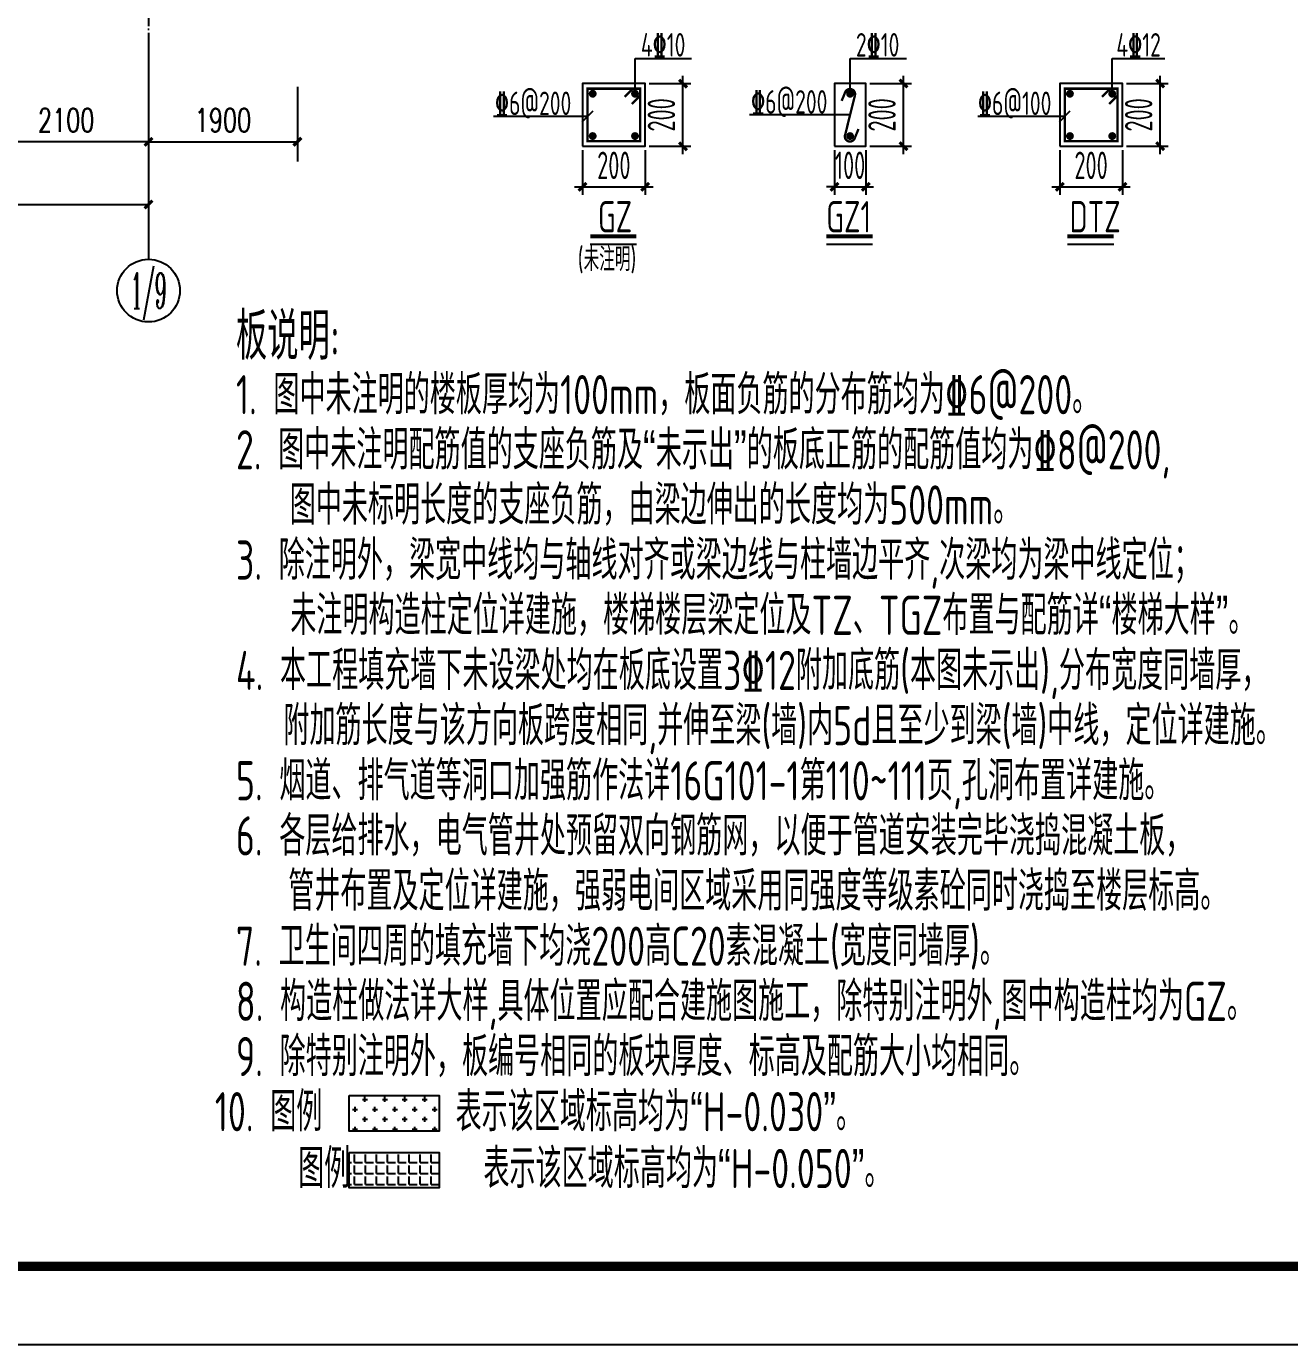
# Model space of a CAD drawing. Extents: x -441005 to 725361, y -182459 to 319313.
# Drawn here: x 202392 to 218509, y -39950 to -23128 of the extents above; entities that cross this region are included whole.
import ezdxf
from ezdxf.enums import TextEntityAlignment as Align

# ---------------------------------------------------------------- set-up
doc = ezdxf.new("R2010")
doc.units = 0
doc.header["$LTSCALE"] = 100
doc.linetypes.add('DOTE', pattern=[2.42, 2, -0.2, 0.02, -0.2])
doc.layers.get('0').update_dxf_attribs({"linetype": 'CONTINUOUS'})
doc.layers.get('Defpoints').update_dxf_attribs({"linetype": 'CONTINUOUS'})
for name, color, linetype in [('AXIS', 3, 'CONTINUOUS'), ('AXIS_TEXT', 7, 'CONTINUOUS'), ('B板筋标注', 7, 'CONTINUOUS'), ('DOTE', 8, 'DOTE'), ('D大样&索引', 7, 'CONTINUOUS'), ('REIN', 1, 'CONTINUOUS'), ('S说明&图名', 4, 'CONTINUOUS'), ('图框', 7, 'CONTINUOUS')]:
    doc.layers.add(name, color=color, linetype=linetype)
doc.styles.add('_TCH_AXIS', font='COMPLEX', dxfattribs={"bigfont": 'GBCBIG'})
doc.styles.add('_TCH_DIM_T3', font='simplex_.ttf', dxfattribs={"width": 0.705882, "bigfont": 'GBCBIG'})
doc.styles.add('COMPLEX', font='COMPLEX')
doc.styles.add('TSSD_Dimension', font='tssdeng.shx', dxfattribs={"width": 0.62, "bigfont": '1.shx'})
doc.styles.add('TSSD_Rein', font='Tssdeng.shx', dxfattribs={"width": 0.7, "bigfont": '1.shx'})
doc.dimstyles.new('_TCH_ARCH&&100', dxfattribs={"dimtxt": 297.5, "dimasz": 100, "dimexe": 250, "dimexo": 300, "dimgap": 126.25, "dimtad": 1, "dimdec": 0, "dimzin": 0, "dimdsep": 46, "dimtxsty": '_TCH_DIM_T3', "dimblk": 'ARCHTICK', "dimcen": 0.09, "dimclrt": 7, "dimazin": 2, "dimtfac": 1, "dimtdec": 0, "dimtix": 1, "dimtmove": 2, "dimatfit": 3, "dimfxl": 0, "dimtolj": 1, "dimtzin": 0, "dimarcsym": 0})
doc.dimstyles.new('TSSD_25_100', dxfattribs={"dimtxt": 350, "dimasz": 100, "dimexe": 100, "dimexo": 50, "dimgap": 100, "dimtad": 1, "dimdec": 0, "dimlfac": 0.25, "dimzin": 0, "dimdsep": 46, "dimtxsty": 'TSSD_Dimension', "dimblk": 'ARCHTICK', "dimcen": 0, "dimdle": 100, "dimclrt": 7, "dimadec": 0, "dimazin": 0, "dimtfac": 1, "dimtdec": 0, "dimtix": 1, "dimtmove": 2, "dimatfit": 3, "dimfxl": 0, "dimtolj": 1, "dimtzin": 0, "dimarcsym": 0})

# ---------------------------------------------------------------- blocks, each defined once
blk = doc.blocks.new('_ArchTick')
at = {"color": 0, "linetype": 'ByBlock', "const_width": 0.4}
blk.add_lwpolyline([(-0.5, -0.5), (0.5, 0.5)], dxfattribs=at)
blk = doc.blocks.new('*D146')
at = {"layer": 'AXIS', "color": 0, "lineweight": -2}
for p, q in [((150100, -23900), (150100, -25650)), ((203950, -23900), (203950, -25650)), ((150100, -25400), (203950, -25400))]:
    blk.add_line(p, q, dxfattribs=at)
at = {"layer": 'Defpoints', "color": 0}
for p in [(150100, -23600), (203950, -23600), (203950, -25400)]:
    blk.add_point(p, dxfattribs=at)
at = {"layer": 'AXIS', "color": 0, "lineweight": -2, "xscale": 100, "yscale": 100, "zscale": 100, "rotation": 180}
blk.add_blockref('_ArchTick', (150100, -25400), dxfattribs=at)
at = {"layer": 'AXIS', "color": 0, "lineweight": -2, "xscale": 100, "yscale": 100, "zscale": 100}
blk.add_blockref('_ArchTick', (203950, -25400), dxfattribs=at)
at = {"layer": 'AXIS', "color": 7, "insert": (177025, -25125), "char_height": 297.5, "attachment_point": 5, "style": '_TCH_DIM_T3'}
blk.add_mtext('\\A1;53850', dxfattribs=at)
blk = doc.blocks.new('_AXISO')
blk.add_circle((0, 0), 0.5)
at = {"layer": 'AXIS_TEXT', "style": 'COMPLEX', "width": 1.041667}
blk.add_attdef('A', text='', height=0.56, dxfattribs=at).set_placement((-0.25, -0.28), (0.25, -0.28), align=Align.FIT)
blk = doc.blocks.new('*D151')
at = {"layer": 'AXIS', "color": 0, "lineweight": -2}
for p, q in [((201850, -23900), (201850, -24850)), ((203950, -23900), (203950, -24850)), ((203950, -24600), (201850, -24600))]:
    blk.add_line(p, q, dxfattribs=at)
at = {"layer": 'Defpoints', "color": 0}
for p in [(201850, -23600), (203950, -23600), (201850, -24600)]:
    blk.add_point(p, dxfattribs=at)
at = {"layer": 'AXIS', "color": 0, "lineweight": -2, "xscale": 100, "yscale": 100, "zscale": 100, "rotation": 180}
blk.add_blockref('_ArchTick', (201850, -24600), dxfattribs=at)
at = {"layer": 'AXIS', "color": 0, "lineweight": -2, "xscale": 100, "yscale": 100, "zscale": 100}
blk.add_blockref('_ArchTick', (203950, -24600), dxfattribs=at)
at = {"layer": 'AXIS', "color": 7, "insert": (202900, -24325), "char_height": 297.5, "attachment_point": 5, "style": '_TCH_DIM_T3'}
blk.add_mtext('\\A1;2100', dxfattribs=at)
blk = doc.blocks.new('*D157')
at = {"layer": 'AXIS', "color": 0, "lineweight": -2}
for p, q in [((203950, -23900), (203950, -24850)), ((205850, -23900), (205850, -24850)), ((203950, -24600), (205850, -24600))]:
    blk.add_line(p, q, dxfattribs=at)
at = {"layer": 'Defpoints', "color": 0}
for p in [(203950, -23600), (205850, -23600), (205850, -24600)]:
    blk.add_point(p, dxfattribs=at)
at = {"layer": 'AXIS', "color": 0, "lineweight": -2, "xscale": 100, "yscale": 100, "zscale": 100, "rotation": 180}
blk.add_blockref('_ArchTick', (203950, -24600), dxfattribs=at)
at = {"layer": 'AXIS', "color": 0, "lineweight": -2, "xscale": 100, "yscale": 100, "zscale": 100}
blk.add_blockref('_ArchTick', (205850, -24600), dxfattribs=at)
at = {"layer": 'AXIS', "color": 7, "insert": (204900, -24325), "char_height": 297.5, "attachment_point": 5, "style": '_TCH_DIM_T3'}
blk.add_mtext('\\A1;1900', dxfattribs=at)
blk = doc.blocks.new('A2+1_2')
at = {"layer": '图框'}
blk.add_lwpolyline([(0, 0), (89100, 0), (89100, 42000), (0, 42000)], close=True, dxfattribs=at)
at = {"layer": '图框', "const_width": 120}
blk.add_lwpolyline([(2500, 1000), (88100, 1000), (88100, 41000), (2500, 41000)], close=True, dxfattribs=at)
blk = doc.blocks.new('*D1785')
at = {"layer": 'Defpoints', "color": 0}
for p in [(212701, -24657), (213101, -24657), (213101, -25176)]:
    blk.add_point(p, dxfattribs=at)
at = {"layer": 'D大样&索引', "color": 0, "lineweight": -2}
for p, q in [((212701, -24707), (212701, -25276)), ((213101, -24707), (213101, -25276)), ((212701, -25176), (212601, -25176)), ((212701, -25176), (213101, -25176)), ((213101, -25176), (213201, -25176))]:
    blk.add_line(p, q, dxfattribs=at)
at = {"layer": 'D大样&索引', "color": 0, "lineweight": -2, "xscale": 100, "yscale": 100, "zscale": 100}
blk.add_blockref('_ArchTick', (212701, -25176), dxfattribs=at)
at = {"layer": 'D大样&索引', "color": 0, "lineweight": -2, "xscale": 100, "yscale": 100, "zscale": 100, "rotation": 180}
blk.add_blockref('_ArchTick', (213101, -25176), dxfattribs=at)
at = {"layer": 'D大样&索引', "color": 7, "insert": (212901, -24901), "char_height": 350, "attachment_point": 5, "style": 'TSSD_Dimension'}
blk.add_mtext('\\A1;100', dxfattribs=at)
blk = doc.blocks.new('*D1786')
at = {"layer": 'Defpoints', "color": 0}
for p in [(213101, -23857), (213583, -23857), (213101, -24657)]:
    blk.add_point(p, dxfattribs=at)
at = {"layer": 'D大样&索引', "color": 0, "lineweight": -2}
for p, q in [((213151, -23857), (213683, -23857)), ((213583, -24757), (213583, -23757)), ((213151, -24657), (213683, -24657))]:
    blk.add_line(p, q, dxfattribs=at)
at = {"layer": 'D大样&索引', "color": 0, "lineweight": -2, "xscale": 100, "yscale": 100, "zscale": 100}
for p, rotation in [((213583, -23857), 90), ((213583, -24657), 270)]:
    blk.add_blockref('_ArchTick', p, dxfattribs=dict(at, rotation=rotation))
at = {"layer": 'D大样&索引', "color": 7, "insert": (213308, -24257), "char_height": 350, "attachment_point": 5, "rotation": 90, "style": 'TSSD_Dimension'}
blk.add_mtext('\\A1;200', dxfattribs=at)
blk = doc.blocks.new('*D1787')
at = {"layer": 'Defpoints', "color": 0}
for p in [(215576, -24657), (216376, -24657), (216376, -25176)]:
    blk.add_point(p, dxfattribs=at)
at = {"layer": 'D大样&索引', "color": 0, "lineweight": -2}
for p, q in [((215576, -24707), (215576, -25276)), ((216376, -24707), (216376, -25276)), ((215476, -25176), (216476, -25176))]:
    blk.add_line(p, q, dxfattribs=at)
at = {"layer": 'D大样&索引', "color": 0, "lineweight": -2, "xscale": 100, "yscale": 100, "zscale": 100, "rotation": 180}
blk.add_blockref('_ArchTick', (215576, -25176), dxfattribs=at)
at = {"layer": 'D大样&索引', "color": 0, "lineweight": -2, "xscale": 100, "yscale": 100, "zscale": 100}
blk.add_blockref('_ArchTick', (216376, -25176), dxfattribs=at)
at = {"layer": 'D大样&索引', "color": 7, "insert": (215976, -24901), "char_height": 350, "attachment_point": 5, "style": 'TSSD_Dimension'}
blk.add_mtext('\\A1;200', dxfattribs=at)
blk = doc.blocks.new('*D1788')
at = {"layer": 'Defpoints', "color": 0}
for p in [(216376, -23857), (216858, -23857), (216376, -24657)]:
    blk.add_point(p, dxfattribs=at)
at = {"layer": 'D大样&索引', "color": 0, "lineweight": -2}
for p, q in [((216426, -23857), (216958, -23857)), ((216858, -24757), (216858, -23757)), ((216426, -24657), (216958, -24657))]:
    blk.add_line(p, q, dxfattribs=at)
at = {"layer": 'D大样&索引', "color": 0, "lineweight": -2, "xscale": 100, "yscale": 100, "zscale": 100}
for p, rotation in [((216858, -23857), 90), ((216858, -24657), 270)]:
    blk.add_blockref('_ArchTick', p, dxfattribs=dict(at, rotation=rotation))
at = {"layer": 'D大样&索引', "color": 7, "insert": (216583, -24257), "char_height": 350, "attachment_point": 5, "rotation": 90, "style": 'TSSD_Dimension'}
blk.add_mtext('\\A1;200', dxfattribs=at)
blk = doc.blocks.new('*D1789')
at = {"layer": 'Defpoints', "color": 0}
for p in [(209487, -24657), (210287, -24657), (210287, -25176)]:
    blk.add_point(p, dxfattribs=at)
at = {"layer": 'D大样&索引', "color": 0, "lineweight": -2}
for p, q in [((209487, -24707), (209487, -25276)), ((210287, -24707), (210287, -25276)), ((209387, -25176), (210387, -25176))]:
    blk.add_line(p, q, dxfattribs=at)
at = {"layer": 'D大样&索引', "color": 0, "lineweight": -2, "xscale": 100, "yscale": 100, "zscale": 100, "rotation": 180}
blk.add_blockref('_ArchTick', (209487, -25176), dxfattribs=at)
at = {"layer": 'D大样&索引', "color": 0, "lineweight": -2, "xscale": 100, "yscale": 100, "zscale": 100}
blk.add_blockref('_ArchTick', (210287, -25176), dxfattribs=at)
at = {"layer": 'D大样&索引', "color": 7, "insert": (209887, -24901), "char_height": 350, "attachment_point": 5, "style": 'TSSD_Dimension'}
blk.add_mtext('\\A1;200', dxfattribs=at)
blk = doc.blocks.new('*D1790')
at = {"layer": 'Defpoints', "color": 0}
for p in [(210287, -23857), (210769, -23857), (210287, -24657)]:
    blk.add_point(p, dxfattribs=at)
at = {"layer": 'D大样&索引', "color": 0, "lineweight": -2}
for p, q in [((210337, -23857), (210869, -23857)), ((210769, -24757), (210769, -23757)), ((210337, -24657), (210869, -24657))]:
    blk.add_line(p, q, dxfattribs=at)
at = {"layer": 'D大样&索引', "color": 0, "lineweight": -2, "xscale": 100, "yscale": 100, "zscale": 100}
for p, rotation in [((210769, -23857), 90), ((210769, -24657), 270)]:
    blk.add_blockref('_ArchTick', p, dxfattribs=dict(at, rotation=rotation))
at = {"layer": 'D大样&索引', "color": 7, "insert": (210494, -24257), "char_height": 350, "attachment_point": 5, "rotation": 90, "style": 'TSSD_Dimension'}
blk.add_mtext('\\A1;200', dxfattribs=at)

msp = doc.modelspace()

# ---------------------------------------------------------------- hatches: boundary and pattern name
at = {"layer": 'B板筋标注'}
h = msp.add_hatch(dxfattribs=at)
h.set_pattern_fill('CROSS', color=6, scale=20, style=0)
h.set_pattern_definition([(0, (380924.06, 82813.07), (127, 127), [63.5, -190.5]), (90, (380955.81, 82781.32), (-127, 127), [63.5, -190.5])])
h.paths.add_polyline_path([(207658.7, -36772), (206509.7, -36772), (206509.7, -37225), (207658.7, -37225)])
h = msp.add_hatch(dxfattribs=at)
h.set_pattern_fill('ANGLE', color=5, scale=20, style=0)
h.set_pattern_definition([(0, (150000, 94250), (0, 139.7), [101.6, -38.1]), (90, (150000, 94250), (-139.7, 9e-15), [101.6, -38.1])])
h.paths.add_polyline_path([(207658.7, -37497), (206509.7, -37497), (206509.7, -37950), (207658.7, -37950)])

# ---------------------------------------------------------------- linework, layer by layer
at = {"layer": 'AXIS'}
msp.add_line((203950, -23600), (203950, -26100), dxfattribs=at)
at = {"layer": 'DOTE', "ltscale": 2}
msp.add_line((203950, -17400), (203950, -23600), dxfattribs=at)
at = {"layer": 'D大样&索引'}
for p, q in [((210157.2, -23537.5), (210879, -23537.5)), ((210157.2, -23987.5), (210157.2, -23537.5)), ((212900.9, -23537.5), (213622.8, -23537.5)), ((212900.9, -23987.5), (212900.9, -23537.5)), ((216245.9, -23537.5), (216914.8, -23537.5)), ((216245.9, -23987.5), (216245.9, -23537.5)), ((209482.4, -24345.5), (209622, -24206)), ((215571.2, -24345.5), (215710.7, -24206)), ((209552.2, -24275.8), (208350, -24275.8)), ((212900.9, -24257.5), (211617.5, -24257.5)), ((215640.9, -24275.8), (214530.7, -24275.8)), ((209585.8, -25908), (210175.9, -25908)), ((212598.9, -25908), (213189, -25908)), ((215674.6, -25908), (216264.7, -25908))]:
    msp.add_line(p, q, dxfattribs=at)
for points in [[(209487.2, -24657.5), (210287.2, -24657.5), (210287.2, -23857.5), (209487.2, -23857.5)], [(212700.9, -24657.5), (213100.9, -24657.5), (213100.9, -23857.5), (212700.9, -23857.5)], [(215575.9, -24657.5), (216375.9, -24657.5), (216375.9, -23857.5), (215575.9, -23857.5)]]:
    msp.add_lwpolyline(points, close=True, dxfattribs=at)
at = {"layer": 'D大样&索引', "const_width": 50}
for points in [[(209585.8, -25807.9), (210175.9, -25807.9)], [(212598.9, -25807.9), (213189, -25807.9)], [(215674.6, -25807.9), (216264.7, -25807.9)]]:
    msp.add_lwpolyline(points, dxfattribs=at)
at = {"layer": 'REIN', "color": 1, "const_width": 30}
for points in [[(210026.4, -24026.4), (210130.3, -23922.5), (210222.2, -23922.5), (210222.2, -24592.5), (209552.2, -24592.5), (209552.2, -23922.5), (210222.2, -23922.5), (210222.2, -24014.3), (210118.3, -24118.3)], [(216115.1, -24026.4), (216219.1, -23922.5), (216310.9, -23922.5), (216310.9, -24592.5), (215640.9, -24592.5), (215640.9, -23922.5), (216310.9, -23922.5), (216310.9, -24014.3), (216207.1, -24118.3)]]:
    msp.add_lwpolyline(points, dxfattribs=at)
at = {"layer": 'REIN', "color": 1, "const_width": 50}
for points in [[(209592.2, -23987.5, 1), (209642.2, -23987.5, 1)], [(210132.2, -23987.5, 1), (210182.2, -23987.5, 1)], [(212875.9, -23987.5, 1), (212925.9, -23987.5, 1)], [(215680.9, -23987.5, 1), (215730.9, -23987.5, 1)], [(216220.9, -23987.5, 1), (216270.9, -23987.5, 1)], [(209592.2, -24527.5, -1), (209642.2, -24527.5, -1)], [(210132.2, -24527.5, -1), (210182.2, -24527.5, -1)], [(212875.9, -24527.5, -1), (212925.9, -24527.5, -1)], [(215680.9, -24527.5, -1), (215730.9, -24527.5, -1)], [(216220.9, -24527.5, -1), (216270.9, -24527.5, -1)]]:
    msp.add_lwpolyline(points, format="xyb", close=True, dxfattribs=at)
at = {"layer": 'REIN', "const_width": 30}
msp.add_lwpolyline([(212793.5, -24078), (212839.2, -23967.1, -0.9308947), (212962.7, -24007.9), (212839.2, -24507.1, 1.0742353), (212962.7, -24547.9), (213008.4, -24437)], format="xyb", dxfattribs=at)
at = {"layer": 'S说明&图名'}
for points in [[(206509.7, -36772), (207658.7, -36772), (207658.7, -37225), (206509.7, -37225)], [(206509.7, -37497), (207658.7, -37497), (207658.7, -37950), (206509.7, -37950)]]:
    msp.add_lwpolyline(points, close=True, dxfattribs=at)

# ---------------------------------------------------------------- block references
msp.add_blockref('A2+1_2', (139600, -39950))
at = {"layer": 'AXIS'}
ref = msp.add_blockref('_AXISO', (203950, -26500), dxfattribs=dict(at, xscale=800, yscale=800, zscale=800))
ref.add_attrib('A', '1/9', dxfattribs={"layer": 'AXIS_TEXT', "height": 452.55, "style": '_TCH_AXIS', "width": 0.411765}).set_placement((203723.7, -26726.3), (204176.3, -26726.3), align=Align.FIT)

# ---------------------------------------------------------------- texts
at = {"layer": 'D大样&索引', "style": 'TSSD_Rein', "width": 0.7}
for s, p in [('4%%13210', (210231.8, -23213.1)), ('2%%13210', (212975.5, -23213.1)), ('4%%13212', (216298.2, -23213.1)), ('%%1326@200', (208370.1, -23959.5)), ('%%1326@200', (211637.6, -23941.2)), ('%%1326@100', (214531.9, -23959.5)), ('(未注明)', (209426.2, -25950))]:
    msp.add_text(s, height=300, dxfattribs=at).set_placement(p, align=Align.TOP_LEFT)
for s, p in [('GZ', (209683.6, -25756.7)), ('GZ1', (212596.7, -25756.7)), ('DTZ', (215702.6, -25756.7))]:
    msp.add_text(s, height=400, dxfattribs=at).set_placement(p)
at = {"layer": 'S说明&图名', "style": 'TSSD_Rein', "width": 0.7}
for s, height, p in [('板说明:', 600, (205065.6, -27381.1)), ('1. 图中未注明的楼板厚均为100mm，板面负筋的分布筋均为%%1326@200。', 500, (205065.6, -28077.2)), ('2. 图中未注明配筋值的支座负筋及“未示出”的板底正筋的配筋值均为%%1328@200,', 500, (205065.6, -28781.1)), ('   图中未标明长度的支座负筋，由梁边伸出的长度均为500mm。', 500, (205114.4, -29484.9)), ('3. 除注明外，梁宽中线均与轴线对齐或梁边线与柱墙边平齐,次梁均为梁中线定位；', 500, (205065.6, -30188.7)), ('   未注明构造柱定位详建施，楼梯楼层梁定位及TZ、TGZ布置与配筋详“楼梯大样”。', 500, (205121.7, -30892.6)), ('4. 本工程填充墙下未设梁处均在板底设置3%%13212附加底筋(本图未示出),分布宽度同墙厚，', 500, (205065.6, -31596.4)), ('附加筋长度与该方向板跨度相同,并伸至梁(墙)内5d且至少到梁(墙)中线，定位详建施。', 500, (205670.9, -32300.3)), ('5. 烟道、排气道等洞口加强筋作法详16G101-1第110~111页,孔洞布置详建施。', 500, (205065.6, -33004.1)), ('6. 各层给排水，电气管井处预留双向钢筋网，以便于管道安装完毕浇捣混凝土板，', 500, (205065.6, -33708)), ('   管井布置及定位详建施，强弱电间区域采用同强度等级素砼同时浇捣至楼层标高。', 500, (205095, -34411.8)), ('7. 卫生间四周的填充墙下均浇200高C20素混凝土(宽度同墙厚)。', 500, (205065.6, -35115.7)), ('8. 构造柱做法详大样,具体位置应配合建施图施工，除特别注明外,图中构造柱均为GZ。', 500, (205065.6, -35819.5)), ('9. 除特别注明外，板编号相同的板块厚度、标高及配筋大小均相同。', 500, (205065.6, -36523.4)), ('10. 图例        表示该区域标高均为“H-0.030”。', 500, (204796.2, -37227.2)), ('     图例        表示该区域标高均为“H-0.050”。', 500, (204796.2, -37952.2))]:
    msp.add_text(s, height=height, dxfattribs=at).set_placement(p)

# ---------------------------------------------------------------- dimensions: what is measured, and where the dimension line sits
at = {"layer": 'AXIS'}
for p1, p2, distance, picture, middle in [((150100, -23600), (203950, -23600), -1800, '*D146', (177025, -25125)), ((203950, -23600), (201850, -23600), 1000, '*D151', (202900, -24325))]:
    dim = msp.add_aligned_dim(p1=p1, p2=p2, distance=distance, dimstyle='_TCH_ARCH&&100', dxfattribs=at)
    dim.commit()
    dim.dimension.update_dxf_attribs({"geometry": picture, "text_midpoint": middle})
dim = msp.add_linear_dim(base=(205850, -24600), p1=(203950, -23600), p2=(205850, -23600), dimstyle='_TCH_ARCH&&100', dxfattribs=at)
dim.commit()
dim.dimension.update_dxf_attribs({"geometry": '*D157', "text_midpoint": (204900, -24325)})
at = {"layer": 'D大样&索引'}
for base, p1, p2, picture, middle in [((210768.9, -23857.5), (210287.2, -24657.5), (210287.2, -23857.5), '*D1790', (210493.9, -24257.5)), ((213582.6, -23857.5), (213100.9, -24657.5), (213100.9, -23857.5), '*D1786', (213307.6, -24257.5)), ((216857.6, -23857.5), (216375.9, -24657.5), (216375.9, -23857.5), '*D1788', (216582.6, -24257.5))]:
    dim = msp.add_linear_dim(base=base, p1=p1, p2=p2, angle=90, dimstyle='TSSD_25_100', dxfattribs=at)
    dim.commit()
    dim.dimension.update_dxf_attribs({"geometry": picture, "text_midpoint": middle})
for base, p1, p2, picture, middle in [((210287.2, -25176.2), (209487.2, -24657.5), (210287.2, -24657.5), '*D1789', (209887.2, -24901.2)), ((213100.9, -25176.2), (212700.9, -24657.5), (213100.9, -24657.5), '*D1785', (212900.9, -24901.2)), ((216375.9, -25176.2), (215575.9, -24657.5), (216375.9, -24657.5), '*D1787', (215975.9, -24901.2))]:
    dim = msp.add_linear_dim(base=base, p1=p1, p2=p2, dimstyle='TSSD_25_100', dxfattribs=at)
    dim.commit()
    dim.dimension.update_dxf_attribs({"geometry": picture, "text_midpoint": middle})

doc.saveas('drawing.dxf')
